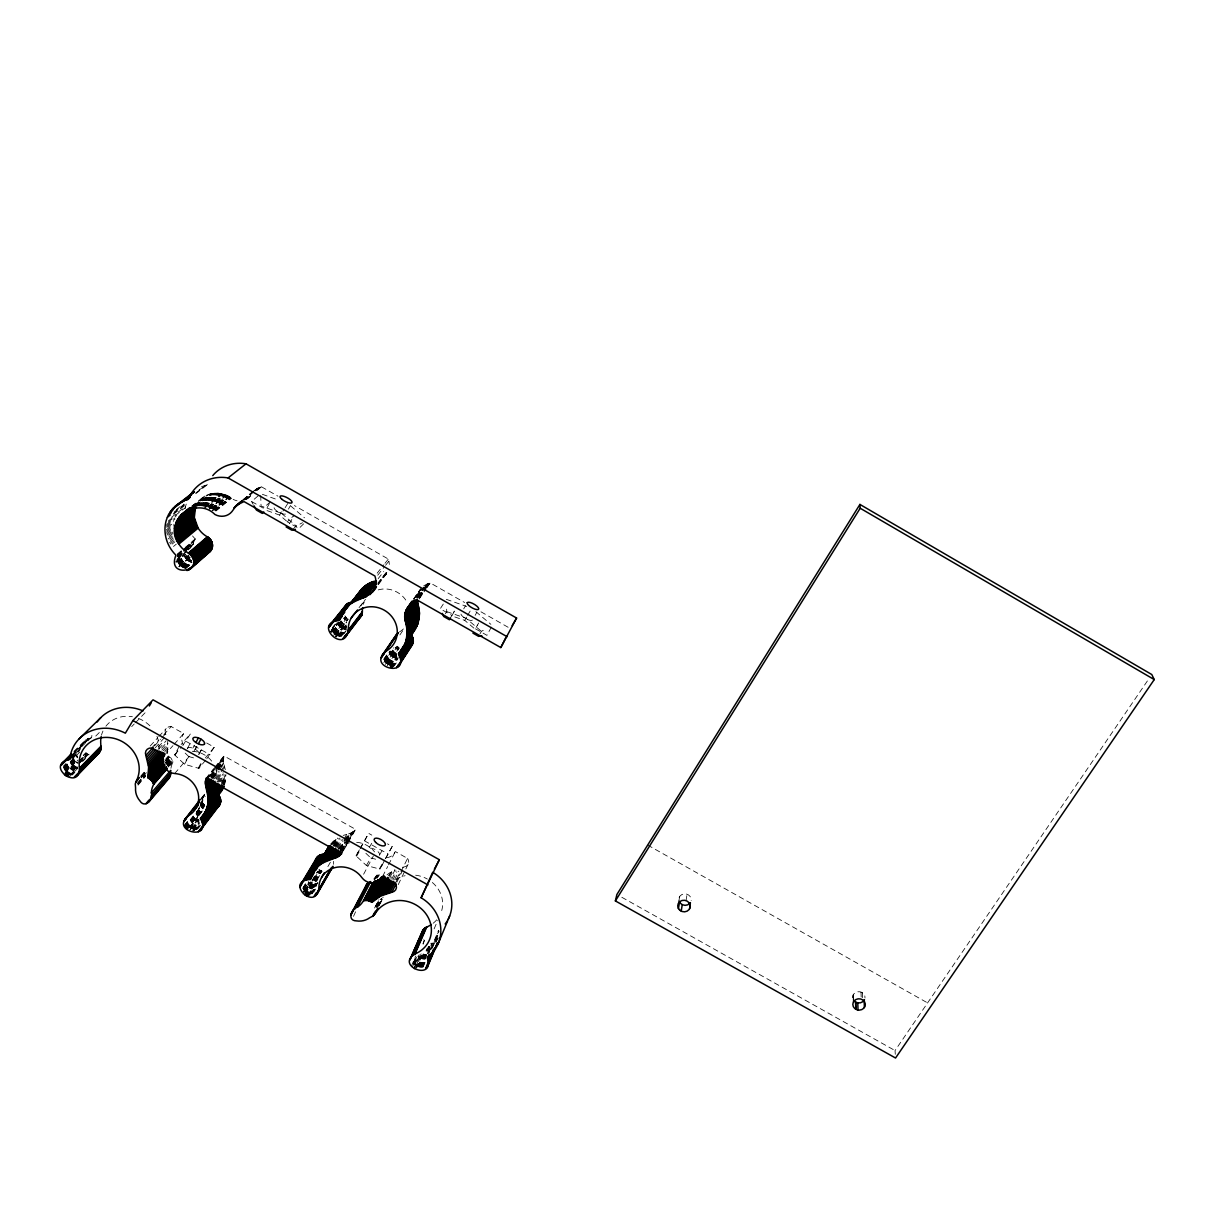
<?xml version="1.0" encoding="UTF-8"?>
<svg xmlns="http://www.w3.org/2000/svg" width="1215" height="1215" viewBox="0 0 1215 1215"><rect width="100%" height="100%" fill="white"/><g stroke="black" fill="none" stroke-linecap="round" stroke-linejoin="round"><path stroke-width="0.75" stroke-dasharray="5 3.75" d="M170.935 768.305A23.586 21.399 31 0 1 173.077 761.927L171.057 758.16L167.336 755.502L167.7 741.393M225.322 769.733L223.317 761.759L223.94 755.927L355.646 829.389L343.435 850.637M224.441 785.148L225.944 774.578L220.371 781.685M192.547 535.937A34.4 31.894 39.9 0 0 195.251 538.928L193.534 543.758L186.639 549.62M333.411 864.305L333.411 862.164A23.298 21.232 24.1 0 1 333.442 861.313M417.307 596.975L420.299 589.351M686.065 900.619L687.067 894.179M678.836 901.378L679.625 896.549M185.06 508.933L185.576 506.382A23.434 21.703 40.2 0 1 186.153 504.407L186.563 503.223L172.53 514.097M82.969 744.081L85.794 739.616L91.611 737.748A39.503 35.675 33.2 0 1 92.143 733.997M436.246 942.081L437.658 938.694M431.917 948.368L438.995 931.48L438.539 930.477M432.373 947.928L439.192 931.89M435.137 942.46L437.263 937.388M436.139 941.64L437.415 937.813M196.025 505.972C201.933 491.468 222.254 489.432 233.189 499.35A13.805 12.864 40.9 0 0 237.077 500.793M422.167 967.201L425.037 960.366M427.908 953.532L432.221 943.28L434.514 942.794M422.653 967.14L425.523 960.321M429.108 951.77L432.692 943.235M423.124 967.064L425.28 961.946M427.893 956.008L438.433 930.553M430.748 949.887L438.767 931.07M420.208 967.17L430.307 943.265L432.221 943.28M420.709 967.216L430.793 943.311M421.195 967.231L431.264 943.326M421.681 967.231L426.708 955.279M427.437 953.562L431.75 943.311M418.75 966.912L425.265 951.542M419.236 967.019L427.194 948.232M419.722 967.11L429.108 944.905M416.168 967.945L422.714 952.575M416.623 968.142L423.154 952.788M417.808 966.608L424.339 951.254M434.119 928.883L437.658 920.575M418.279 966.775L424.81 951.406M414.148 968.917L419.98 955.279M416.016 965.773L421.119 953.836M414.998 969.418L421.544 954.064M414.087 964.27L417.018 957.466M422.881 943.842L424.339 940.425L423.701 939.727M414.437 964.604L418.097 956.083M423.23 944.161L424.339 940.425M414.816 964.923L419.205 954.701M413.738 968.628L419.585 954.99M411.384 966.183L415.788 955.992M413.13 963.176L416.077 956.372M413.434 963.556L416.365 956.752M412.28 967.322L416.684 957.116M398.216 884.657L408.453 863.622M396.895 882.105L402.697 870.274M396.591 879.113L399.082 874.056M395.209 883.548L400.145 873.494M400.98 871.823L407.557 858.428L395.315 851.548A11.694 10.707 23.5 0 1 383.894 857.729M394.662 879.614L398.839 871.155M380.113 903.687L383.515 896.822M392.764 880.192L396.956 871.732M376.604 907.18L381.054 898.842M377.409 906.709L381.449 898.599M377.683 907.468L381.814 898.341M391.762 879.174L395.969 870.715M378.807 905.524L383.135 897.095M379.095 905.691L382.3 899.237M374.554 908.03L378.609 899.92M389.909 877.412L393.311 870.639L395.027 869.788L390.805 878.263M375.663 906.253L378.108 901.378M376.559 905.95L379.004 901.074M376.194 907.377L380.234 899.282M389.24 876.349L391.64 871.58L393.311 870.639M388.42 875.787L391.64 871.58M382.603 876.471L387.691 866.508M388.542 864.837L395.315 851.548M376.863 878.005L378.518 874.815M377.349 877.974L379.475 874.785M374.266 879.903C374.782 876.304 380.143 871.945 376.392 878.05M374.63 879.812L377.106 875.028M359.382 849.832L356.041 855.846L366.398 865.49L379.946 869.15L384.684 859.992M385.474 858.458L392.172 846.475L387.464 843.848M375.921 878.126L377.576 874.922M392.172 846.475L379.946 869.15M353.504 916.338L355.873 911.144M363.619 874.238L373.37 855.952M852.641 997.743A6.212 5.65 3.4 0 1 853.158 994.979L853.735 994.052A6.212 5.65 3.4 0 1 865.004 998.001M269.35 503.587L265.812 510.163L279.647 515.099L289.534 523.65L293.969 515.449M449.398 619.741L454.03 611.661M279.647 515.099L281.409 511.819M288.456 509.1L290.324 505.744M491.361 627.137L486.926 635.339L475.445 628.808L477.556 625.057M205.608 760.21L198.88 768.366L184.513 764.265L174.626 754.864L178.802 747.149M175.188 755.168L178.529 749.002M182.782 745.509L190.391 733.906L181.126 744.506M187.368 748.486L191.545 740.861M192.836 748.151L194.43 745.22M184.513 764.265L188.72 756.535L184.71 752.647M193.99 751.113L197.195 745.251M195.372 749.336L196.952 746.42M198.774 754.439L202.768 747.119M198.865 754.287L202.951 746.83M198.318 768.047L201.675 761.896M198.88 768.366L202.237 762.215M206.717 758.843L214.235 747.21L206.277 742.775M480.001 633.835L481.383 631.329L486.03 628.823M360.217 848.313L368.677 833.369L371.805 835.115M360.399 848.313L368.677 833.369M376.68 875.21L376.741 875.119A23.298 21.232 24.1 0 1 373.628 879.174M173.077 761.927L168.293 767.424M454.516 611.084L451.767 615.899L464.738 620.364L475.126 629.188L478.816 622.779M463.72 608.867L465.482 605.769M341.855 850.227L352.654 832.002L355.646 829.389M341.992 851.138L346.655 843.013M347.581 841.388L353.17 831.637M341.582 852.383L354.157 830.863M341.142 854.342L347.642 842.997M348.128 841.813L355.069 830.012M464.738 620.364L466.575 617.159M475.126 615.352L476.887 612.269M340.458 849.756L345.151 841.615M346.093 839.99L349.844 833.475L352.654 832.002M340.124 851.123L344.817 842.982M345.743 841.357L350.436 833.217M340.716 850.849L345.394 842.709M346.336 841.084L351.014 832.943M341.293 850.546L351.575 832.655M467.638 615.382L470.129 611.069M313.743 892.205L315.581 889.046M339.547 848.753L348.006 834.082L349.844 833.475M340.17 848.571L343.936 842.056M344.878 840.416L348.629 833.915M339.851 849.984L344.544 841.843M345.485 840.218L349.237 833.703M310.994 893.769L317.449 882.667M311.359 893.8L317.814 882.698M337.983 847.721L342.706 839.565M311.739 893.83L316.34 885.887M312.103 893.83L315.779 887.482M327.883 866.584L330.586 861.906M338.256 849.042L342.964 840.901M343.921 839.276L346.746 834.386L348.006 834.082M356.041 855.846L359.534 849.832M356.603 856.165L360.08 850.135M371.744 843.256L368.403 848.996A6.318 2.795 29.4 0 1 375.071 849.528A6.318 2.795 29.4 0 1 379.52 854.996M308.245 894.999L322.112 871.201L318.877 869.575M336.54 846.84L340.337 840.309M307.684 896.685L317.844 879.235M308.974 895.182L317.282 880.905M309.703 895.318L317.647 880.981M336.768 848.07L341.521 839.914M366.398 865.49L370.788 857.942L378.913 860.068M379.445 855.163L382.786 849.422M305.572 895.895L320.426 870.532M306.256 896.199L321.079 870.836M335.203 846.126L339.972 837.97M306.605 896.336L321.428 870.973M335.386 847.28L340.139 839.125M306.97 896.473L321.778 871.094M379.399 868.847L382.892 862.847M304.282 895.121L318.239 871.368M332.91 846.187L337.709 838.016M305.527 893.754L319.469 869.986M333.958 845.579L337.8 839.049M304.919 895.531L319.788 870.183M305.238 895.713L320.092 870.365M334.095 846.658L338.879 838.487M304.722 890.762L309.385 882.865M303.127 894.179L309.643 883.108M332.044 844.668L336.692 838.669L332.849 845.2M305.254 891.278L310.858 881.771M333.001 843.954L335.704 839.337M305.542 891.506L311.131 882.014M312.073 880.435L316.72 872.522M304.904 893.329L311.42 882.242M312.361 880.662L317.935 871.155M303.553 889.35L307.289 883.032M303.765 889.653L308.428 881.756M303.978 889.942L308.656 882.044M303.279 891.81L308.883 882.318M331.133 844.683L334.763 840.066M303.522 892.083L309.126 882.591M332.029 843.893L333.836 840.826M302.824 888.104L306.575 881.786M302.991 888.423L306.727 882.105M303.158 888.742L306.909 882.424M303.355 889.046L307.091 882.728M378.397 584.491L387.631 572.113L377.88 584.491M445.389 613.772L446.74 611.631L446.558 606.361M260.724 495.431L261.043 506.017L281.546 513.337L284.234 509.1M285.13 507.688L287.803 503.45M443.278 604.068L440.24 608.791L451.767 615.337M392.202 667.46L398.11 658.469M392.582 667.46L396.53 661.461M394.328 665.942L396.303 662.934M391.063 667.354L396.986 658.348M391.443 667.399L398.353 656.905M391.822 667.43L397.73 658.439M390.547 665.501L396.485 656.51M389.924 667.111L396.865 656.616M390.304 667.202L396.242 658.211M390.683 667.278L396.606 658.287M389.104 664.939L396.06 654.46M389.453 665.106L396.409 654.627M389.818 665.243L396.758 654.764M390.182 665.38L396.136 656.389M387.084 665.881L398.049 649.418M388.42 664.575L399.37 648.127L396.303 645.393M388.754 664.757L396.728 652.789M387.145 663.709L398.125 647.276M387.448 663.952L398.429 647.504M387.767 664.165L398.733 647.716M386.005 662.676L397.016 646.259M385.261 664.438L397.275 646.532M386.552 663.208L397.548 646.79M386.841 663.466L397.837 647.033M385.261 661.795L394.283 648.385M385.489 662.099L395.528 647.185M385.747 662.388L395.771 647.474M384.441 660.504L390.471 651.574M384.623 660.839L390.653 651.908M383.819 662.646L393.857 647.762M385.034 661.476L394.07 648.081M383.834 659.122L387.858 653.184M383.955 659.472L387.995 653.533M384.107 659.821L390.152 650.906M384.259 660.17L390.304 651.255M399.856 634.959L404.109 628.687M895.288 1054.286L895.045 1050.565L1148.57 679.215M419.403 597.78L425.478 588.956M426.495 587.483L430.216 582.911L464.601 602.488M419.646 597.719L425.933 588.835M426.723 587.422L429.989 582.957M419.099 599.071L426.176 588.789M427.179 587.316L430.216 582.911M418.583 596.899L424.688 588.075M425.706 586.602L427.741 583.656L429.533 583.079M418.81 596.823L424.111 589.381M424.901 587.984L428.181 583.504M419.266 596.656L424.567 589.229M425.356 587.832L428.622 583.352M418.704 597.977L425.022 589.093M425.812 587.68L429.077 583.2M419.175 597.841L425.25 589.017M426.268 587.544L429.305 583.139M417.444 596.444L423.579 587.604M417.049 597.583L424.202 587.27M417.261 597.476L424.415 587.164M417.702 597.279L424.248 588.257M424.84 586.966L427.741 583.656M418.37 596.99L424.46 588.166M425.478 586.693L427.513 583.747M415.758 596.838L420.891 589.442M415.651 597.583L421.073 589.305M415.834 597.446L422.38 588.333M416.426 597.051L422.972 587.954M417.034 596.671L423.367 587.711M413.556 599.025L420.572 588.986M413.859 599.101L420.846 588.622M414.026 598.934L420.724 589.594M250.761 494.976L249.652 496.586A13.805 12.864 40.9 0 1 246.736 499.168M198.242 828.266L200.505 825.304M193.762 831.121L199.442 823.74M195.645 829.739L200.171 823.816M196.01 829.754L200.9 823.861M196.739 829.769L200.141 825.334M342.584 635.005L345.895 630.707M193.443 829.313L198.774 821.811M344.058 633.562L346.275 630.691M192.669 830.893L199.488 822.023M193.033 830.984L198.713 823.588M193.398 831.06L199.078 823.664M191.697 828.6L198.546 819.745M339.942 636.341L346.594 627.745M192.031 828.767L198.88 819.912M340.716 636.417L345.865 629.218M192.38 828.919L199.214 820.064M341.096 636.447L346.624 629.264M192.729 829.07L198.425 821.674M190.102 827.582L196.967 818.743M222.892 785.756L225.109 782.885M338.818 636.128L346.594 626.09M190.406 827.81L197.27 818.956M339.182 636.204L345.85 627.608M189.889 829.708L197.574 819.168M339.562 636.28L346.229 627.684M190.223 829.891L198.212 819.563M186.427 829.268L204.773 805.697L202.328 799.257L205.001 793.653M186.685 829.541L203.877 807.443M222.421 783.66L225.762 779.377M336.236 637.055L346.26 624.161M359.033 607.652L365.502 599.329M186.958 829.799L201.842 810.648M337.709 635.779L346.609 624.313M360.809 605.753L365.138 600.195A24.178 22.69 31.1 0 0 363.376 604.28M378.351 583.23L387.296 571.733M189.525 827.111L202.115 810.891M223.378 783.417L225.595 780.546M338.074 635.901L345.865 625.862M189.813 827.354L197.817 817.027M198.956 815.554L202.389 811.134M223.15 784.586L225.383 781.716M338.438 636.022L346.229 625.983M221.525 781.473L225.975 775.778M335.963 634.929L348.249 619.179M185.5 828.083L203.877 804.558M185.713 828.387L204.074 804.846M221.51 782.688L225.944 776.977M335.173 636.554L346.351 622.232M185.941 828.691L204.302 805.15M335.522 636.736L346.685 622.414M186.184 828.979L204.53 805.424M221.434 783.888L225.884 778.177M335.872 636.903L345.911 624.009M377.637 583.382L387.691 570.458M184.634 826.473L189.084 820.262M198.425 808.856L202.89 802.659M219.186 781.883L224.745 774.775M334.991 634.26L347.93 618.982L335.629 634.716M184.771 826.808L195.129 813.594M196.268 812.121L203.163 803.312M335.31 634.488L347.627 618.754M184.938 827.142L195.281 813.913M196.435 812.44L203.33 803.631M185.303 827.779L203.497 803.95M334.11 633.501L346.457 617.797L344.817 615.747M200.278 804.588L202.495 801.308M217.941 782.08L223.499 774.988M184.255 825.456L187.718 821.051M200.369 804.922L202.662 801.991M334.398 633.774L346.457 617.797M184.361 825.79L188.963 819.928M200.475 805.256L202.768 802.325M333.578 635.445L346.731 618.055M378.184 578.644L383.773 571.521M201.614 799.485L205.092 795.005M333.077 632.362L345.455 616.673M217.515 779.635L223.089 772.558M333.32 632.65L345.683 616.962M333.578 632.954L345.926 617.25M199.943 803.525L205.244 796.372M216.634 782.278L223.317 773.773M333.836 633.228L346.184 617.524M215.784 778.633L220.249 772.983M221.358 771.571L224.714 767.348M332.424 631.405L339.182 622.855M201.371 798.058L205.259 793.441M332.637 631.724L341.643 620.333M201.523 798.65L205.532 793.228M217.227 778.42L221.692 772.77M332.849 632.043L344.103 617.797M377.759 575.196L384.456 566.706M385.58 565.294L388.937 561.041L388.36 559.067L294.41 505.562M330.602 631.466L337.375 622.946M330.753 631.815L337.527 623.28M377.166 573.176L383.879 564.717M385.003 563.304L388.36 559.067M214.28 778.83L219.869 771.798M220.993 770.386L224.335 766.164M330.92 632.165L338.818 622.202M331.103 632.499L339 622.536M212.412 777.706L216.893 772.087M221.373 766.483L223.606 763.673M332.485 627.548L334.748 624.723M212.564 778.344L218.153 771.328M219.277 769.915L223.757 764.296M332.606 627.912L337.117 622.232M212.747 778.982L218.335 771.95M331.604 629.689L337.238 622.596M210.97 776.522L216.559 769.52M217.682 768.123L223.271 761.122M211.015 777.175L216.604 770.173M217.728 768.776L223.317 761.759M211.076 777.828L216.68 770.811M217.789 769.414L223.393 762.397M212.291 777.068L219.004 768.655M220.128 767.242L223.484 763.035M207.689 778.147L214.417 769.763M215.526 768.366L223.378 758.6M209.876 775.99L214.356 770.401M218.822 764.812L223.302 759.223M209.831 776.628L215.435 769.642M216.559 768.245L223.271 759.861M210.939 775.884L215.419 770.28M216.543 768.882L223.256 760.499M205.973 778.42L213.87 768.457M214.918 767.288L223.94 755.927M205.806 779.043L213.643 769.292M214.751 767.895L223.712 756.748M206.656 778.906L223.575 757.37M205.32 757.978L214.235 747.21M174.687 773.53L189.965 755.563M169.022 764.767L172.652 760.59M168.004 766.604L172.849 761.015M168.171 767.06L173.016 761.471M330.526 844.182L332.956 841.615M167.108 764.903L171.953 759.314M167.366 765.313L172.211 759.724M167.594 765.739L172.439 760.15M165.863 763.369L170.723 757.795M166.197 763.734L171.057 758.16M166.516 764.098L171.376 758.524M174.626 754.864L181.612 746.845M166.82 764.493L171.68 758.919M165.954 760.985L169.614 756.823M165.134 762.686L169.994 757.127M165.498 763.02L170.373 757.461M165.923 758.783L168.369 756.003M165.134 760.423L168.794 756.262M165.559 760.696L169.204 756.535M138.054 785.163L145.496 776.385M164.557 755.153L172.925 745.691M174.125 744.339L183.693 733.526L171.194 726.585L163.873 734.619M137.69 782.931L146.377 772.664M137.735 783.402L145.192 774.988M165.787 751.857L168.232 749.108M137.811 783.872L145.268 775.459M137.918 784.343L145.375 775.929M140.727 776.491L145.709 770.918M141.578 776.415L145.42 771.783M141.441 777.327L146.407 771.738M164.587 751.31L168.262 747.195M141.411 777.797L146.377 772.193M161.884 750.171L167.989 743.322M140.91 776.066L146.089 770.097M163.281 750.749L168.171 745.266M161.595 748.212L166.485 742.76M158.74 749.002L166.09 740.831M158.239 747.073L163.144 741.636M155.171 747.863L166.227 735.667L165.529 733.799A6.014 5.468 32.7 0 1 171.194 726.585M151.662 748.015L158.983 739.981M154.472 745.964L160.608 739.206M161.838 737.854L165.529 733.799M150.204 745.995L157.586 737.945M158.8 736.594L166.182 728.544M386.248 574.361L379.551 579.631M131.691 726.631L134.227 723.988M135.488 722.682L145.648 712.172M70.394 774.517L78.094 766.711M70.88 774.669L77.289 768.153M68.799 777.403L77.775 768.29M71.852 774.897L74.419 772.3M72.338 774.988L74.905 772.375M66.43 776.522L78.003 764.812M79.279 763.506L88.285 754.409L89.181 754.819M66.886 776.734L77.168 766.331M82.301 761.122L88.725 754.621M67.357 776.947L77.623 766.528M82.757 761.319L85.323 758.722M64.714 775.428L77.593 762.428M78.884 761.137L86.614 753.346L88.285 754.409M65.124 775.732L78.003 762.731M79.279 761.425L87.009 753.634M65.549 776.005L77.122 764.311M82.271 759.117L87.419 753.908M65.974 776.279L77.563 764.569M78.838 763.278L87.845 754.166M64.866 773.105L77.775 760.134M63.939 774.76L76.834 761.775M83.288 755.29L85.855 752.693L86.614 753.346M64.319 775.094L77.198 762.109M83.653 755.624L86.235 753.027M64.911 770.234L77.836 757.279M65.185 770.644L76.818 758.98M65.489 771.054L77.107 759.375M65.807 771.434L77.426 759.77M64 768.472L76.94 755.563M64.182 768.928L77.122 756.003M64.41 769.368L77.335 756.444M64.638 769.809L77.578 756.869M63.56 767.09L66.066 764.038M72.627 758.054L79.021 751.143M63.681 767.561L67.569 763.688M72.748 758.524L79.218 752.07M63.833 768.017L69.012 762.853M70.303 761.562L79.37 752.525M95.757 736.062L101.103 730.731M72.52 754.804L89.546 738.006M72.46 755.259L90.016 737.93M71.229 757.021L80.706 748.076M81.496 746.815L90.973 737.87M69.802 759.572L80.205 748.926M63.408 766.149L65.99 763.567M72.475 757.127L80.251 749.397M73.887 751.478L86.159 739.358M74.312 751.766L87.753 738.492M74.009 752.632L88.634 738.204M72.368 754.667L89.09 738.082M303.644 523.832L298.966 528.449L287.302 521.827L293.377 516.026M292.982 529.178L296.217 526.019L302.55 522.708M270.231 501.947L263.26 508.143L251.566 501.491L259.372 494.794M253.783 490.723L261.438 486.79L277.931 496.176M184.452 568.013L191.271 562.059M184.832 568.119L191.651 562.165M185.212 568.21L192.016 562.256M185.591 568.286L189.677 564.717M185.971 568.362L190.041 564.778M183.009 567.435L191.211 560.297M183.359 567.602L191.56 560.464M183.723 567.754L191.909 560.601M184.088 567.891L190.907 561.938M181.642 566.661L189.859 559.523M181.977 566.873L190.193 559.735M182.311 567.071L190.527 559.933M182.645 567.268L190.861 560.13M180.701 565.947L190.299 557.639M181.005 566.19L189.236 559.067M181.324 566.433L189.54 559.31M179.577 564.854L187.824 557.746M179.835 565.142L189.464 556.835M178.742 566.6L189.722 557.123M179.03 566.873L190.011 557.381M178.848 563.927L188.477 555.65M179.076 564.246L188.705 555.954M179.319 564.55L188.948 556.257M178.043 562.591L186.305 555.513M178.225 562.94L186.487 555.847M178.408 563.274L186.685 556.181M178.62 563.608L188.264 555.331M176.069 562.348L185.728 554.101M177.572 561.527L185.849 554.465M177.709 561.892L184.604 555.999M177.876 562.241L184.756 556.349M177.086 559.69L186.745 551.458M175.856 561.603L184.057 554.177M175.947 561.968L184.24 554.921M178.347 556.637L185.257 550.79M246.007 499.471L251.384 494.915M256.76 490.359L260.785 486.957M178.347 557.381L193.534 544.123M246.691 499.304L252.052 494.763M257.428 490.207L261.438 486.79M178.377 557.761L186.654 550.729M188.036 549.544L193.565 544.867M177.026 559.31L186.7 551.094M188.082 549.924L190.846 547.57M177.314 555.62L193.884 541.632M242.878 500.2L257.018 488.415M177.132 556.333L185.5 548.967M186.806 548.162L193.792 541.966M243.425 500.109L253.571 491.528M254.922 490.389L258.233 487.822M177.026 557.062L185.363 549.696M186.685 548.876L193.641 542.68M244.033 500.094L253.464 492.121M254.816 490.981L258.856 487.564M178.362 556.273L185.272 550.425M186.654 549.241L193.565 543.394M244.686 499.866L250.715 495.097M255.454 490.754L260.132 487.124M177.193 554.162L184.088 548.36M185.272 547.494L195.251 538.928M177.83 554.253L194.734 539.657M177.542 554.921L184.589 548.77M185.834 547.935L194.248 540.614M242.59 500.155L254.785 489.858M177.42 555.27L184.331 549.438M185.698 548.284L193.99 541.283M243.319 499.699L253.176 491.376M215.936 511.014L231.427 498.226M173.502 546.461L176.281 544.168M214.827 510.239L230.364 497.482M215.131 510.437L230.653 497.664M215.647 510.816L231.154 498.029M172.105 544.107L174.899 541.814M212.579 510.862L229.544 496.965M214.296 509.89L229.832 497.132M212.276 508.736L227.873 496.009M170.085 544.031L174.261 540.614M212.595 508.888L228.177 496.16M213.141 509.206L228.709 496.464M212.033 510.528L229.012 496.631M211.395 508.295L227.008 495.583M169.493 542.801L173.684 539.384M211.714 508.432L227.311 495.72M209.572 507.506L225.246 494.824M209.906 507.642L225.565 494.93M170.358 540.417L173.153 538.139M209.071 509.039L226.127 495.188M209.39 509.176L226.446 495.31M208.661 507.171L224.335 494.49M169.872 539.156L172.667 536.878M208.98 507.278L224.653 494.596M205.259 507.733L222.831 494.019M168.035 539.004L173.624 534.479M207.719 506.868L223.423 494.201M208.054 506.974L223.757 494.292M168.703 535.268L172.91 531.897M204.864 506.184L220.978 493.579M205.669 506.336L221.434 493.685M204.393 507.521L221.92 493.776M169.037 536.574L173.244 533.188M203.118 505.926L219.11 493.29M167.017 535.086L172.621 530.591M203.634 505.987L219.459 493.336M203.907 506.017L220.052 493.411M204.667 506.139L220.447 493.487M387.008 874.876L390.015 872.598M201.25 505.789L217.455 493.153M166.774 533.765L173.806 528.16M201.994 505.82L218.032 493.184M202.328 505.85L218.457 493.214M202.951 505.896L218.776 493.244M199.108 505.789L215.025 493.138M199.442 505.774L215.48 493.123M166.592 532.443L173.624 526.854M200.065 505.759L216.467 493.123M201.022 505.774L216.908 493.123M196.602 506.048L212.579 493.396M197.21 505.956L213.172 493.305M197.544 505.926L213.506 493.275M166.455 531.122L173.487 525.548M198.151 505.865L214.432 493.184M167.761 527.356L173.396 522.921M194.977 505.592L209.891 493.989M195.873 505.349L210.772 493.761M195.342 506.275L211.668 493.563M166.379 529.786L173.411 524.227M196.268 506.108L212.26 493.442M192.137 506.215L205.365 495.811M192.638 506.275L207.006 495.021M166.379 527.143L173.411 521.615M193.2 506.199L208.145 494.566M193.276 506.321L209.01 494.262M194.111 506.169L197.088 503.83M166.592 524.516L175.036 517.909M166.47 525.822L174.899 519.2M191.56 506.291L204.591 496.252M168.186 522.131L176.631 515.524M171.512 517.317L185.576 506.382M168.429 520.84L185.303 507.688M173.502 514.218L186.153 504.407M174.398 511.819L184.224 504.21M195.706 493.685L207.431 484.633A38.333 35.675 40.2 0 1 208.205 482.841M176.327 509.556L183.344 504.149M199.078 489.903L207.431 484.633M195.904 492.895L206.201 484.982M423.671 585.919L427.3 583.838M399.446 631.967L399.826 631.694A24.178 22.69 31.1 0 0 404.003 628.322M201.447 486.835L204.971 485.377M343.192 835.419L346.746 834.386M402.408 867.297L404.352 866.902A5.908 5.407 22.6 0 0 407.557 858.428M188.72 756.535L195.615 758.449M446.74 611.631L465.983 618.253L481.383 631.329M446.315 599.344L466.681 606.437M262.364 494.292L277.627 499.79M186.275 741.499L210.089 754.758M364.378 840.78L387.858 853.872M621.822 897.277L895.045 1050.565M647.671 845.078L927.592 1002.891M480.973 611.813L508.796 627.654M475.87 611.661L490.875 624.328M290.598 505.85L304.509 517.818M281.546 513.337L296.217 526.019M365.867 853.279L370.788 857.942M251.566 501.491L253.191 504.346M388.937 561.041L389.347 564.398M862.392 992.731L862.65 999.824M861.01 992.063L861.253 999.14M853.522 994.341L853.674 999.672M853.158 994.979L853.355 1002.086M679.139 897.521A6.242 5.756 10.5 0 1 691.168 900.588M472.377 620.075A6.561 2.126 29.5 0 1 465.664 618.572A6.561 2.126 29.5 0 1 461.001 613.605M285.495 514.067A6.698 2.141 27.5 0 1 277.916 511.758A6.698 2.141 27.5 0 1 274.332 507.247M378.26 589.882A24.178 22.69 31.1 0 1 407.572 603.126M187.277 748.835A6.44 2.795 26.5 0 1 193.929 748.592A6.44 2.795 26.5 0 1 198.956 754.135M338.469 849.194A23.298 21.232 24.1 0 1 349.495 842.846M356.633 842.314A23.298 21.232 24.1 0 1 374.6 851.912M211.699 761.137A23.586 21.399 31 0 0 193.504 751.402A11.861 10.798 32 0 1 191.423 751.083M216.073 769.93A23.586 21.399 31 0 1 216.331 779.347M183.252 744.841A11.861 10.798 32 0 1 183.693 733.526M436.717 919.831A29.373 26.76 21.3 0 1 432.57 923.704M395.695 879.721A29.373 26.76 21.3 0 1 405.096 875.696M415.651 875.195A29.373 26.76 21.3 0 1 427.3 879.007M432.343 882.5A29.373 26.76 21.3 0 1 440.483 913.923M101.513 735.09A30.011 27.11 33.2 0 1 102.956 731.066M105.902 726.206A30.011 27.11 33.2 0 1 132.389 716.729M138.404 718.384A30.011 27.11 33.2 0 1 151.237 727.223M156.948 736.351A30.011 27.11 33.2 0 1 158.907 749.427"/><path stroke-width="1.5" d="M170.708 770.842L169.978 776.81L165.893 780.668M398.49 653.867C408.286 644.512 408.286 630.145 404.732 618.086L417.201 599.511L419.509 613.165L417.671 624.282L398.49 653.867C411.293 678.988 364.682 667.081 386.871 650.678A24.907 23.313 30.8 0 0 384.198 610.158A24.907 23.313 30.8 0 0 348.28 628.854C345.819 656.404 311.313 622.536 339.517 620.485A34.886 32.638 30.8 0 1 342.372 613.347C348.659 598.312 368.601 600.65 376.149 587.392M410.154 647.519L413.358 641.399L411.247 634.913L417.216 625.452M372.61 883.092L363.482 900.74A23.981 21.779 23.9 0 1 357.681 907.043C351.105 908.456 346.958 920.833 356.435 920.894A17.906 16.251 23.1 0 0 369.679 917.765L373.309 915.867L375.845 912.556A30.238 27.444 21.3 0 1 422.44 909.792A30.238 27.444 21.3 0 1 417.292 952.879C391.792 964.983 436.215 982.753 427.103 957.572A39.791 36.116 21.3 0 0 421.833 898.204L421.119 897.779L439.344 859.719L153.044 699.84L132.921 720.541L125.342 733.192L124.583 732.797A40.687 36.587 33 0 0 69.802 759.421C42.92 764.934 82.225 794.048 79.233 765.556A30.922 27.808 33 0 1 114.058 738.356A30.922 27.808 33 0 1 136.809 779.939L135.275 783.857L135.579 787.973A18.195 16.402 31.4 0 0 139.953 800.943C145.025 809.008 153.606 799.045 151.328 792.59A24.3 21.946 30.8 0 1 153.713 784.313L151.617 780.44L147.774 777.706L148.625 767.197L145.861 755.426A6.197 5.604 32.5 0 1 151.662 748.015L164.557 755.153A12.226 11.072 31.8 0 0 164.131 766.756A12.226 11.072 31.8 0 0 174.687 773.53A24.3 21.946 30.8 0 1 197.438 790.768A24.3 21.946 30.8 0 1 189.084 815.311C168.11 830.923 213.308 842.284 200.384 818.394A34.02 30.724 30.8 0 0 204.667 812.592L224.031 786.242L204.667 812.592M404.732 618.086C404.003 609.96 410.123 602.093 418.097 600.544L500.808 647.565L516.588 618.04L246.022 463.811A38.333 35.675 40.2 0 0 213.779 474.442M206.201 809.312C211.942 799.045 203.619 788.55 206.034 778.192L341.734 853.705C333.107 861.42 318.315 860.448 313.166 872.81A33.58 30.496 23.9 0 0 310.433 879.447C283.368 881.072 316.538 913.088 318.922 887.315A23.981 21.779 23.9 0 1 335.462 867.495A23.981 21.779 23.9 0 1 361.842 877.564A12.029 10.981 23.4 0 0 372.99 882.88A12.029 10.981 23.4 0 0 382.603 876.471L395.209 883.548A6.09 5.543 22.4 0 1 391.929 892.235L380.568 896.062L372.094 902.244L367.826 900.467L363.528 900.649M246.022 463.811L228.071 477.92A39.518 36.678 39.8 0 0 188.355 499.335C178.225 501.795 169.599 509.693 166.485 519.671A24.163 22.31 39.9 0 0 165.893 521.691C163.63 530.879 165.574 540.872 170.723 548.755A35.463 32.775 39.5 0 0 175.947 555.179C165.635 580.8 211.152 569.334 187.262 552.369A25.333 23.419 39.5 0 1 178.878 544.077C161.777 521.235 196.116 495.507 214.934 514.492A14.246 13.213 40.5 0 0 231.883 511.652L236.636 505.167L244.018 501.582L374.919 576.001C376.68 581.195 376.088 587.27 372.777 591.735M176.175 522.42L195.554 507.08L194.324 517.575L198.121 528.13A24.573 22.781 39.9 0 0 206.231 536.195C212.185 538.564 214.964 547.373 209.755 551.914L190.633 568.787M216.908 807.808C221.388 805.302 221.844 798.635 218.366 795.111A33.033 29.95 31 0 0 222.527 789.446L223.074 788.398M98.506 753.513L100.982 749.351L100.754 743.717A30.011 27.11 33.2 0 1 101.194 736.487M362.602 607.773A24.178 22.69 31.1 0 0 362.404 610.477L361.827 615.2L359.063 618.83M315.11 862.027C315.156 857.107 320.335 853.568 324.997 854.449M690.409 902.608L689.604 908.774M681.205 911.159L682.253 904.659M678.441 908.577L679.504 902.092M394.48 638.513L397.882 632.878L381.601 656.616M421.802 932.953L424.05 928.746L428.895 925.997A29.373 26.76 21.3 0 0 431.386 924.524M615.382 900.923L616.886 894.498L859.916 504.422L1151.774 674.522L1154.25 679.58L895.546 1058.022L615.382 900.923L860.19 508.234L859.916 504.422M439.648 937.57L439.162 938.785M343.906 608.032L347.08 603.84L351.849 602.215M437.916 944.328L449.671 915.943M428.485 960.7L431.31 953.927M425.554 968.795L433.512 949.295M426.252 968.188L434.757 947.73M426.875 967.52L437.537 942.658M428.06 965.606L437.385 943.083M427.68 958.514L429.092 955.127M427.893 958.939L429.305 955.552M428.075 959.364L430.201 954.291M428.379 960.245L430.353 954.732M414.588 954.109L426.268 927.197M415.029 953.927L426.693 927.015M411.672 956.357L423.731 929.065M412.295 955.689L424.369 928.442M412.994 955.081L425.083 927.88M413.768 954.565L425.463 927.637M414.163 954.322L425.873 927.409M410.336 958.711L422.683 930.477M409.987 960.017L423.169 929.748M421.119 897.779L426.526 885.887M428.075 882.485L432.707 872.279M332.728 866.872L317.555 893.329M391.929 892.235L396.06 883.791M389.939 892.63L394.921 882.5M387.98 893.131L393.827 881.3M386.051 893.724L391.929 881.877M372.565 916.429L374.174 913.194M373.309 915.867L375.359 911.296M384.183 894.407L390.911 880.875M373.977 915.244L377.789 908.061M375.071 913.786L376.68 910.551M380.568 896.062L389.058 879.113M382.345 895.197L389.954 879.949M378.852 897.019L388.435 877.944M375.602 899.206L386.066 878.491M377.197 898.067L387.615 877.382M500.808 647.565L505.622 638.072M372.094 902.244L385.064 876.668M374.083 900.406L385.383 878.081M370.211 901.181L382.421 877.23M370.666 901.393L383.682 875.848M371.122 901.621L384.107 876.076M368.798 900.679L380.234 878.339M369.284 900.831L381.51 876.881M369.755 900.998L381.966 877.048M366.839 900.33L376.68 881.194M367.325 900.391L377.971 879.645M367.826 900.467L378.457 879.721M368.312 900.558L378.943 879.812M365.351 900.33L375.222 881.194M365.852 900.315L375.708 881.164M366.338 900.315L376.194 881.179M363.908 900.543L372.99 883.001M364.378 900.452L374.281 881.315M364.865 900.376L374.752 881.24M355.19 908.577L368.616 882.849L370.742 881.558L357.377 907.256M350.998 914.166L366.717 884.262L368.616 882.849M350.877 915.184L367.477 883.594M354.294 909.124L368.024 883.199M354.886 908.744L368.327 883.016M434.378 869.135L439.344 859.719M196.01 742.304L198.409 737.915M198.546 743.504L200.946 739.115M153.713 784.313L167.078 768.822M315.915 895.091L331.513 868.118M316.447 894.635L332.986 866.265M338.119 856.727L340.914 851.852M339.198 856.013L341.066 852.763M339.714 855.618L342.068 851.973M335.78 857.896L339.532 851.381M314.123 896.184L316.264 892.858M336.388 857.638L339.198 852.748M315.353 895.501L317.176 892.326M318.938 889.167L330.708 868.695M336.98 857.35L339.775 852.474M315.642 895.303L318.376 890.549M318.892 889.851L331.604 867.449M337.557 857.046L340.352 852.171M333.897 858.519L338.605 850.378M334.535 858.337L338.286 851.821M335.158 858.124L338.909 851.609M331.346 859.126L337.026 849.346M321.565 877.473L324.284 872.81M332.591 858.823L337.314 850.667M328.931 859.886L335.583 848.465M330.131 859.476L335.826 849.695M512.198 625.573L516.588 618.04M326.607 860.812L333.29 849.391M327.761 860.326L334.429 848.905M323.296 862.544L331.953 847.827M324.375 861.921L333.001 847.22M325.483 861.344L333.138 848.283M320.259 864.64L331.133 846.202M321.246 863.895L331.194 847.022M322.248 863.197L331.877 846.84M309.506 879.311L328.87 846.658M309.871 879.356L329.614 845.731M310.433 879.447L313.926 873.16M315.961 870.092L330.283 845.519M318.406 866.219L330.222 846.232M319.317 865.414L330.207 846.961M307.668 879.356L322.841 854.388M308.397 879.296L323.19 854.358M308.762 879.296L323.555 854.358M309.126 879.296L329.098 846.05L327.853 848.04A32.623 29.737 24.1 0 0 325.514 853.37M305.223 879.979L320.107 855.026M305.557 879.857L320.76 854.798M306.241 879.63L321.443 854.601M306.939 879.478L321.778 854.525M307.304 879.402L322.127 854.464M300.53 884.793L317.069 857.167M300.196 886.13L318.041 856.241M300.09 887.147L302.96 881.756M303.37 881.012L318.877 855.649M304.251 880.45L319.484 855.314M304.889 880.131L319.788 855.163M149.339 706.006L151.192 702.923M450.416 618.086L449.398 619.741L443.688 616.491L442.306 613.408M396.925 667.384L413.221 642.462M397.806 666.716L413.054 643.145M398.824 665.668L412.553 644.482M400.813 659.563L413.328 639.956M400.829 659.927L413.373 640.669M400.813 660.671L413.373 641.034M396.622 667.582L398.566 664.59M400.737 661.4L413.328 641.748M400.525 657.71L412.979 638.179M400.616 658.074L413.161 638.877M400.692 658.454L413.237 639.242M400.753 658.819L413.297 639.591M399.872 655.948L412.447 636.797M400.024 656.282L412.599 637.131M400.175 656.632L412.736 637.48M400.312 656.996L412.872 637.829M399.097 654.627L411.703 635.521M399.31 654.946L411.9 635.825M399.507 655.265L412.098 636.144M399.689 655.599L412.28 636.478M405.233 643.084L417.671 624.282M398.642 654.004L416.715 626.591M398.869 654.308L415.576 628.808M406.326 639.379L418.735 620.683M406.007 640.624L418.431 621.898M405.643 641.854L418.081 623.098M406.797 636.842L419.19 618.207M406.585 638.118L418.993 619.453M407.055 634.26L419.448 615.701M406.949 635.551L419.342 616.962M407.101 631.648L419.509 613.165M407.101 632.954L419.509 614.441M407.04 630.342L419.448 611.904M406.782 627.745L419.19 609.368M406.934 629.036L419.342 610.629M406.569 626.439L418.993 608.092M405.977 623.857L418.431 605.586M406.296 625.148L418.735 606.832M381.373 657.695L384.396 653.275M385.808 651.301L397.791 633.759M405.613 622.581L417.99 604.113M381.966 655.584L397.062 633.562M405.187 621.321L417.656 603.111M381.434 657.33L398.186 632.681M405.461 622.11L417.93 603.901M404.853 619.285L417.307 600.909M404.914 619.756L417.368 601.379M405.005 620.242L417.444 601.835M405.051 620.47L417.535 602.291M404.701 617.372L417.201 599.056M404.777 618.572L417.246 600.21M404.792 618.815L417.277 600.681M404.884 614.532L414.254 601.015M404.792 615.23L415.196 600.21M404.732 615.944L415.181 600.438M404.717 616.415L415.135 601.136M404.701 616.901L416.153 600.089M405.673 611.312L411.915 602.351M405.324 612.451L412.811 601.303M405.142 613.135L412.538 602.2M405.005 613.833L414.406 600.104M404.914 614.289L414.33 600.559M407.222 608.138L411.885 601.41M406.114 610.219L412.037 601.303M405.764 611.099L412.493 601.425M332.075 868.026L329.933 870.137M202.799 824.879L220.69 801.414M202.738 825.577L220.659 801.763M198.303 831.774L220.583 802.432M199.214 831.257L220.34 803.419M200.308 830.392L219.687 804.953M202.541 822.418L220.447 799.014M202.616 822.768L220.522 799.364M343.602 638.224L345.804 635.369M348.022 632.65L362.237 613.833M202.738 823.481L220.583 799.698M344.24 637.86L362.055 614.517M202.799 824.18L220.659 800.396M345.136 637.207L361.69 615.519M202.799 824.529L220.69 801.08M201.933 820.717L219.854 797.359M348.295 630.084L362.419 611.677M202.222 821.386L219.991 797.678M348.295 630.828L362.435 612.041M202.343 821.735L220.249 798.346M348.28 631.208L362.389 612.77M202.449 822.069L220.355 798.68M342.934 638.543L346.229 634.245M348.173 631.937L362.359 613.119M200.991 819.123L218.943 795.81M201.401 819.745L219.156 796.114M201.584 820.064L219.52 796.721M201.766 820.383L219.702 797.04M205.73 810.435L223.575 787.335M200.521 818.53L218.366 795.111M200.764 818.834L218.73 795.521M207.309 805.849L221.783 787.183M206.99 807.033L222.573 786.895M206.626 808.188L223.332 786.576M207.962 802.264L221.312 785.087M351.074 618.268L357.559 609.93M207.795 803.464L222.254 784.844M369.983 594.667L376.437 586.541M207.583 804.664L222.041 786.029M208.175 798.574L219.292 784.328M365.882 597.142L376.134 584.005M208.16 799.804L219.277 785.543M208.084 801.034L220.325 785.33M208.054 796.083L218.062 783.311M363.923 597.841L376.498 581.757M208.13 797.329L218.153 784.525M361.295 598.509L376.331 580.633L362.571 598.16M207.917 794.838L216.817 783.493M184.148 820.93L191.059 812.182M196.815 804.877L199.123 801.961M184.012 821.613L186.366 818.348M194.37 808.461L199.032 802.295M193.17 810.268L195.478 807.337M207.492 792.362L215.283 782.46M360.02 598.904L375.086 580.952M196.192 807.884L198.455 804.998M207.719 793.608L215.526 783.69M206.854 789.902L213.551 781.442M357.559 599.83L371.471 582.243L373.856 581.347M184.604 819.639L200.414 799.242M184.24 820.596L199.23 801.566M207.203 791.132L215.009 781.245M358.774 599.344L372.656 581.772M354.036 601.577L368.039 583.944L371.471 582.243M355.19 600.939L369.163 583.337M206.474 788.687L213.172 780.243M356.359 600.362L370.302 582.76M205.7 786.135L211.304 779.119M337.785 620.349L344.453 611.965M350.786 603.718L364.88 586.04L368.039 583.944M338.165 620.349L344.832 611.98M351.834 602.959L365.897 585.296M205.851 786.773L210.332 781.154M338.545 620.364L341.871 616.172M352.927 602.245L366.96 584.597M206.034 787.426L211.623 780.395M338.939 620.394L342.266 616.202M191.59 494.551L181.779 502.463M205.365 783.523L208.722 779.331M335.522 620.637L350.391 602.412M205.411 784.176L208.767 779.984M336.266 620.485L364.88 586.04M205.487 784.829L209.967 779.225M336.631 620.425L362.936 587.635M205.578 785.482L210.058 779.878M337.011 620.379L363.892 586.815M205.457 780.926L207.689 778.147M329.022 627.031L348.006 603.278M205.396 781.579L207.628 778.785M328.931 627.38L333.457 621.746M333.76 621.275L348.659 602.959M205.35 782.217L208.722 778.025M334.444 620.971L349.328 602.701M205.35 782.87L208.707 778.678M335.158 620.728L349.677 602.594M329.645 625.315L346.503 604.265M329.219 626.317L347.384 603.642M147.304 803.069L170.252 776.203M148.974 801.809L169.295 777.965M151.343 796.235L170.753 773.196M151.298 796.934L170.738 773.894M146.028 803.677L149.688 799.379M151.207 797.617L170.662 774.562M146.362 803.54L148.807 800.685M150.66 798.954L170.54 775.231M151.328 795.521L170.738 772.861M151.313 792.955L170.723 770.356M153.272 782.931L165.392 768.958M153.47 783.371L166.789 768.002M153.637 783.842L166.956 768.457M152.543 781.625L164.678 767.683M152.801 782.05L166.151 766.711M153.044 782.49L166.379 767.136M151.267 780.06L164.648 764.751M151.617 780.44L164.982 765.116M151.951 780.82L164.086 766.893M152.255 781.215L164.389 767.288M150.128 779.058L163.524 763.779M150.523 779.377L163.919 764.083M150.903 779.711L164.283 764.417M148.838 778.223L163.493 761.562M149.278 778.481L163.919 761.82M149.718 778.769L163.114 763.476M147.774 777.706L163.661 759.679M148.549 773.105L164.435 755.153M148.306 775.033L162.962 758.433M148.686 771.145L164.557 753.239M135.609 782.506L138.252 779.286M148.701 769.171L163.372 752.693M148.427 765.207L160.653 751.538M135.943 781.64L139.664 777.463M148.625 767.197L162.066 752.115M148.124 763.217L159.135 750.946M147.714 761.243L157.51 750.369M147.197 759.284L155.778 749.777M146.59 757.34L153.956 749.215M145.861 755.426L153.242 747.316M366.717 884.262L364.394 889.972M76.94 775.61L99.706 752.191M77.289 775.307L99.144 752.89M79.567 770.887L101.118 748.455M79.37 771.798L100.982 749.351M74.115 777.22L100.723 750.217M78.443 773.879L100.389 751.052M79.552 768.062L101.058 746.162M79.613 768.533L101.118 746.618M79.674 769.49L101.149 747.088M79.658 769.961L101.164 748M362.009 588.485L356.709 595.411A33.853 31.757 31.1 0 0 355.084 598.782M67.691 759.679L71.548 755.851M68.177 759.603L70.743 757.067M68.663 759.572L71.715 757.006M61.98 763.369L71.564 753.665M61.342 764.6L71.442 754.196M61.054 765.465L71.548 754.758M67.22 759.77L71.078 755.943M79.203 738.781L100.799 717.64M193.276 492.698L194.172 491.817M263.792 511.986L262.258 513.368L256.456 510.072L254.011 505.789M188.447 570.124L211.319 550M188.781 569.972L211.121 550.304M193.489 564.2L212.352 547.342M193.398 564.565L212.169 548.041M187.034 570.579L190.102 568.104M193.018 565.598L212.063 548.39M187.748 570.382L211.653 549.377M193.747 562.363L212.534 545.55M193.732 562.742L212.503 546.279M193.641 563.487L212.458 546.629M193.641 560.48L212.352 543.712M193.686 560.859L212.458 544.442M193.732 561.239L212.503 544.806M193.747 561.619L212.519 545.17M193.139 558.627L211.942 542.27M193.276 558.991L212.063 542.634M193.382 559.356L212.169 542.983M193.489 559.735L212.26 543.348M192.684 557.563L211.486 541.237M192.851 557.913L211.653 541.571M193.003 558.262L211.805 541.92M209.755 551.914L205.973 553.903M191.879 556.212L210.711 539.931M192.092 556.546L210.924 540.25M192.304 556.88L211.121 540.569M192.502 557.214L211.319 540.903M190.877 554.997L209.739 538.746M191.135 555.285L209.998 539.02M191.393 555.589L210.256 539.323M191.636 555.893L210.484 539.627M190.011 554.177L208.904 537.956M190.315 554.45L209.193 538.199M190.603 554.708L209.466 538.473M188.735 553.25L207.659 537.045M189.054 553.463L207.978 537.258M189.388 553.691L208.297 537.47M189.707 553.934L208.6 537.713M188.386 553.053L207.34 536.848M234.282 507.627L242.165 500.96M233.872 508.174L240.691 502.418M235.634 506.093L240.418 502.038M235.163 506.579L241.967 500.838M178.878 544.077L198.121 528.13M177.876 542.391L197.149 526.49M178.362 543.242L197.62 527.325M177.42 541.51L196.709 525.639M176.615 539.733L195.934 523.908M177.01 540.629L196.314 524.789M176.266 538.822L195.6 523.027M175.674 536.984L195.038 521.235M175.962 537.911L195.296 522.131M175.431 536.043L194.795 520.324M175.066 534.16L194.446 518.501M175.233 535.101L194.597 519.413M174.839 532.261L194.233 516.648M174.93 533.218L194.324 517.575M174.747 530.682L194.172 514.811M174.732 531.183L194.127 515.6M174.778 531.623L194.187 515.722M174.793 531.942L194.187 516.345M174.854 528.479L194.248 512.973M174.808 528.783L194.203 513.277M174.763 529.74L194.187 513.884M175.006 526.915L194.476 511.166M174.945 527.538L194.339 512.062M174.884 527.857L194.294 512.365M175.37 525.093L194.856 509.374M175.173 526.004L194.643 510.27M176.297 522.131L195.676 506.792M175.871 523.301L195.357 507.642M175.704 523.893L195.083 508.508M175.598 524.181L194.992 508.796M177.466 519.61L193.838 506.701M177.041 520.43L193.671 506.959M176.661 521.281L194.643 507.065M176.509 521.554L194.491 507.338M180.458 515.373L189.586 508.159M179.288 516.785L190.239 507.9M178.742 517.529L190.816 507.931M177.922 518.82L191.302 508.265M177.755 519.078L191.135 508.523M181.096 514.704L189.403 508.037M167.381 517.241L170.191 515.069M168.49 514.902L171.285 512.73M183.374 501.051L190.77 495.371M170.495 511.591L173.502 509.267M185.834 500.094L190.254 496.692M169.781 512.654L172.576 510.513M187.08 499.684L190.026 497.421M174.717 506.716L194.111 491.711M172.91 508.553L194.385 491.969M172.059 509.541L191.074 494.794M358.774 619.043L357.848 619.604M295.442 529.345L291.919 530.226L286.117 526.93M481.93 635.946L478.604 636.341L472.908 633.106M132.921 720.541L427.938 884.9M228.071 477.92L507.126 636.721M860.19 508.234L1154.25 679.58M864.138 1000.325L864.412 1007.463M857.79 1002.891L858.018 1010.045M689.725 903.474A6.242 5.756 10.5 0 1 679.063 901.074M864.503 999.702A6.212 5.65 3.4 0 1 853.462 1000.097M212.762 475.612A38.333 35.675 40.2 0 1 213.263 475.019M433.406 872.689A38.652 35.22 21.4 0 1 448.153 919.299M447.257 920.909A38.652 35.22 21.4 0 1 445.176 923.962M97.215 721.968A39.503 35.675 33.2 0 1 143.036 710.912M467.259 602.686L467.198 602.807A6.561 2.096 29.6 0 0 474.989 609.171A6.561 2.096 29.6 0 0 476.842 606.088A6.561 2.096 29.6 0 0 467.335 602.579L467.259 602.686M204.545 743.899L204.242 744.324A6.455 2.764 26.5 0 1 194.354 741.378A6.455 2.764 26.5 0 1 197.164 737.535A6.455 2.764 26.5 0 1 204.545 743.899M853.522 1001.752L853.355 1002.086A6.257 5.68 3.5 0 0 859.339 1010.136A6.257 5.68 3.5 0 0 864.548 1001.768A6.257 5.68 3.5 0 0 853.932 1001.145L853.522 1001.752M855.618 1002.132L855.831 1009.285L855.618 1002.132M679.793 910.232A6.288 5.786 10.5 0 0 690.12 907.423A6.288 5.786 10.5 0 0 682.071 900.467A6.288 5.786 10.5 0 0 679.793 910.232M282.032 499.395A6.713 2.096 27.6 0 0 291.949 502.691A6.713 2.096 27.6 0 0 284.204 496.419A6.713 2.096 27.6 0 0 282.032 499.395M375.632 842.375A6.333 2.764 29.4 0 0 385.201 845.26A6.333 2.764 29.4 0 0 378.457 838.487A6.333 2.764 29.4 0 0 375.632 842.375"/></g></svg>
